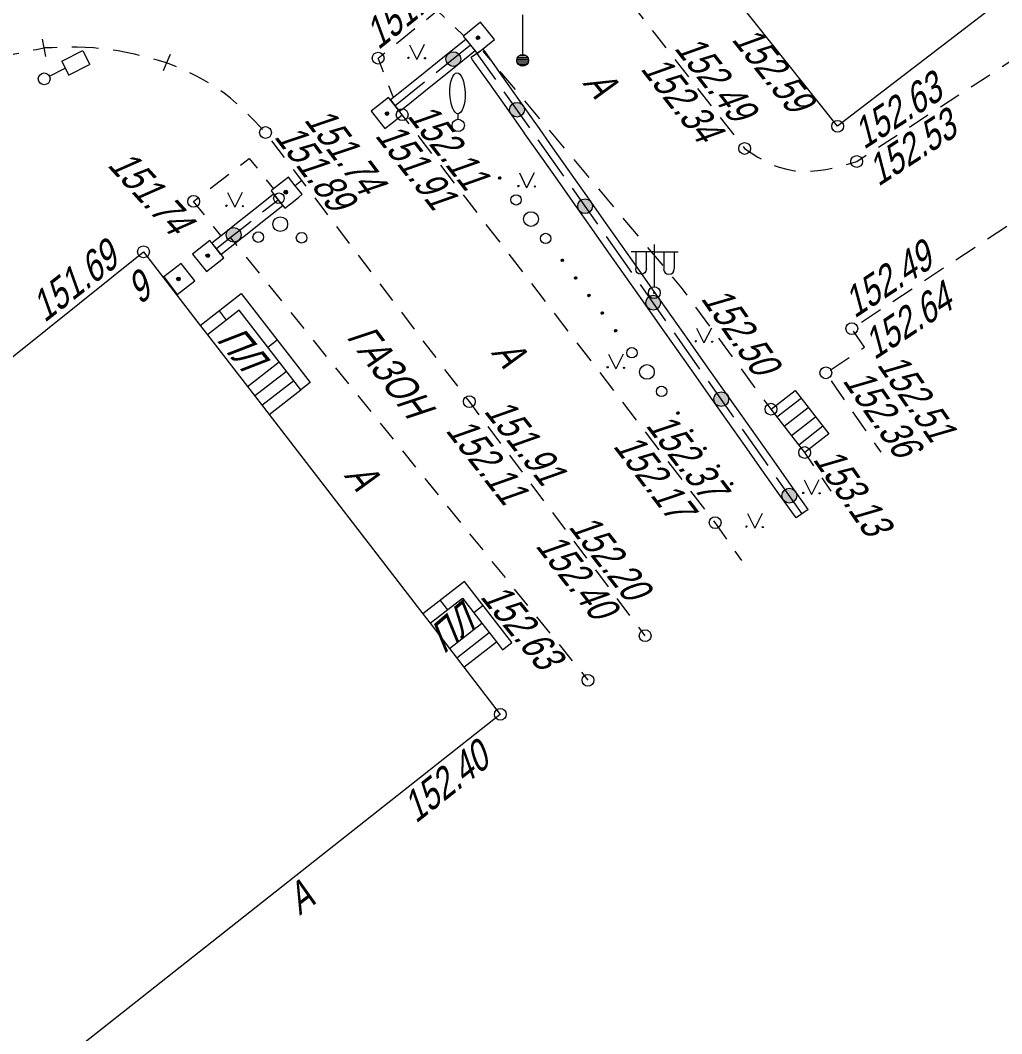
# Model space of a CAD drawing. Header units: metres. Extents: x 382 to 851, y 14083 to 14440.
# Drawn here: x 542.3 to 575.56, y 14153.01 to 14187.34 of the extents above; entities that cross this region are included whole.
import ezdxf
from ezdxf.enums import TextEntityAlignment as Align

# ---------------------------------------------------------------- set-up
doc = ezdxf.new("R2010")
doc.units = ezdxf.units.M
doc.header["$MEASUREMENT"] = 0
doc.linetypes.add('UP line', pattern=[1.5, 1, -0.5])
for name, color, linetype, lineweight in [('Бортовой камень', 7, 'Continuous', 25), ('Внутреннее заполнение', 7, 'Continuous', 25), ('Горизонтали', 7, 'Continuous', 25), ('Граница площадки', 7, 'Continuous', 25), ('Граница улицы', 7, 'Continuous', 25), ('Здания', 7, 'Continuous', 25), ('Крыльца', 7, 'Continuous', 25), ('Леса и газоны', 7, 'Continuous', 25), ('Номер дома', 7, 'Continuous', 25), ('Ограды', 7, 'Continuous', 25), ('Отдельно стоящее дерево', 7, 'Continuous', 25), ('Полоса деревьев', 7, 'Continuous', 25), ('Светофоры', 7, 'Continuous', 25), ('Столбы', 7, 'Continuous', 25), ('Фонари', 7, 'Continuous', 25)]:
    doc.layers.add(name, color=color, linetype=linetype, lineweight=lineweight)
doc.styles.add('Style-RUSSIAN_1251 I 0.32289', font='RUSSIAN_1251.shx', dxfattribs={"oblique": 18.5})

# ---------------------------------------------------------------- blocks, each defined once
blk = doc.blocks.new('msdElementTypeLineString_236')
at = {"layer": 'Ограды', "linetype": 'Continuous', "lineweight": 9}
h = blk.add_hatch(color=251, dxfattribs=at)
edge = h.paths.add_edge_path()
edge.add_arc((2.726, 2.332), 0.25, 0, 360)
at = {"layer": 'Ограды', "color": 251, "linetype": 'Continuous', "lineweight": 9}
for p, q in [((3.312, 2.8), (2.141, 1.863)), ((3.155, 2.995), (2.375, 2.371)), ((3.155, 2.995), (3.468, 2.605)), ((3.468, 2.605), (2.687, 1.98)), ((2.375, 2.371), (1.594, 1.746)), ((1.594, 1.746), (0.813, 1.121)), ((2.687, 1.98), (1.907, 1.355)), ((1.75, 1.55), (0.75, 0.75)), ((0.813, 1.121), (0.594, 0.945)), ((1.907, 1.355), (1.126, 0.73)), ((0.594, 0.945), (0.907, 0.555)), ((1.126, 0.73), (0.907, 0.555))]:
    blk.add_line(p, q, dxfattribs=at)
blk.add_circle((2.726, 2.332), 0.25, dxfattribs=at)
blk.add_circle((2.726, 2.332), 0.25, dxfattribs=at)
blk = doc.blocks.new('TOCSKA_8')
at = {"layer": 'Ограды', "linetype": 'Continuous', "lineweight": 9}
h = blk.add_hatch(color=251, dxfattribs=at)
edge = h.paths.add_edge_path()
edge.add_arc((0, 0), 0.0625, 0, 360)
at = {"layer": 'Ограды', "color": 251, "linetype": 'Continuous', "lineweight": 9}
blk.add_circle((0, 0), 0.0625, dxfattribs=at)
blk = doc.blocks.new('TOCSKA_9')
at = {"layer": 'Ограды', "linetype": 'Continuous', "lineweight": 9}
h = blk.add_hatch(color=251, dxfattribs=at)
edge = h.paths.add_edge_path()
edge.add_arc((0, 0), 0.0625, 0, 360)
at = {"layer": 'Ограды', "color": 251, "linetype": 'Continuous', "lineweight": 9}
blk.add_circle((0, 0), 0.0625, dxfattribs=at)
blk = doc.blocks.new('TOCSKA_10')
at = {"layer": 'Ограды', "linetype": 'Continuous', "lineweight": 9}
h = blk.add_hatch(color=251, dxfattribs=at)
edge = h.paths.add_edge_path()
edge.add_arc((0, 0), 0.0625, 0, 360)
at = {"layer": 'Ограды', "color": 251, "linetype": 'Continuous', "lineweight": 9}
blk.add_circle((0, 0), 0.0625, dxfattribs=at)
blk = doc.blocks.new('PIKET_644')
at = {"layer": 'Горизонтали', "color": 251, "linetype": 'Continuous', "lineweight": 9}
blk.add_arc((0, 0), 0.2, 0, 360, dxfattribs=at)
blk = doc.blocks.new('TOCSKA_11')
at = {"layer": 'Ограды', "linetype": 'Continuous', "lineweight": 9}
h = blk.add_hatch(color=251, dxfattribs=at)
edge = h.paths.add_edge_path()
edge.add_arc((0, 0), 0.0625, 0, 360)
at = {"layer": 'Ограды', "color": 251, "linetype": 'Continuous', "lineweight": 9}
blk.add_circle((0, 0), 0.0625, dxfattribs=at)
blk = doc.blocks.new('TOCSKA_12')
at = {"layer": 'Ограды', "linetype": 'Continuous', "lineweight": 9}
h = blk.add_hatch(color=251, dxfattribs=at)
edge = h.paths.add_edge_path()
edge.add_arc((0, 0), 0.0625, 0, 360)
at = {"layer": 'Ограды', "color": 251, "linetype": 'Continuous', "lineweight": 9}
blk.add_circle((0, 0), 0.0625, dxfattribs=at)
blk = doc.blocks.new('GAZON_46')
at = {"layer": 'Леса и газоны', "color": 251, "linetype": 'Continuous', "lineweight": 9}
for p in [(-0.248, 0.499), (0.251, 0.502)]:
    blk.add_line(p, (0, 0), dxfattribs=at)
for centre in [(-0.276, 0.057), (0.279, 0.039)]:
    blk.add_arc(centre, 0.02, 0, 360, dxfattribs=at)
blk.add_point((-0.29, 0.043), dxfattribs=at)
blk = doc.blocks.new('msdElementTypeLineString_237')
at = {"layer": 'Ограды', "linetype": 'Continuous', "lineweight": 9}
h = blk.add_hatch(color=251, dxfattribs=at)
edge = h.paths.add_edge_path()
edge.add_arc((1.338, 1.216), 0.25, 0, 360)
at = {"layer": 'Ограды', "color": 251, "linetype": 'Continuous', "lineweight": 9}
for p, q in [((2.164, 2.187), (2.69, 2.602)), ((2.319, 1.991), (2.845, 2.406)), ((3, 2.21), (2.69, 2.602)), ((1.38, 1.567), (2.164, 2.187)), ((2.474, 1.794), (3, 2.21)), ((1.69, 1.174), (2.474, 1.794)), ((0.905, 0.554), (0.595, 0.947))]:
    blk.add_line(p, q, dxfattribs=at)
at = {"layer": 'Ограды', "color": 251, "linetype": 'Continuous', "lineweight": 9, "flags": 128}
for points in [[(0.595, 0.947), (1.068, 1.321), (1.304, 1.507), (1.38, 1.567)], [(0.75, 0.751), (1.223, 1.124), (1.459, 1.31), (1.927, 1.681)], [(0.905, 0.554), (1.378, 0.928), (1.614, 1.114), (1.69, 1.174)]]:
    blk.add_lwpolyline(points, dxfattribs=at)
at = {"layer": 'Ограды', "color": 251, "linetype": 'Continuous', "lineweight": 9}
blk.add_circle((1.338, 1.216), 0.25, dxfattribs=at)
blk.add_circle((1.338, 1.216), 0.25, dxfattribs=at)
blk = doc.blocks.new('DEREVO_592')
at = {"layer": 'Отдельно стоящее дерево', "color": 251, "linetype": 'Continuous', "lineweight": 9, "flags": 128}
blk.add_lwpolyline([(-0.007, 0.21), (-0.007, 0.393)], dxfattribs=at)
at = {"layer": 'Отдельно стоящее дерево', "color": 251, "linetype": 'Continuous', "lineweight": 9}
blk.add_arc((0, 0), 0.21, 0, 359.99999, dxfattribs=at)
blk.add_ellipse((-0.0255, 1.088), major_axis=(-0.0185, 0.695), ratio=0.3698286, dxfattribs=at)
blk = doc.blocks.new('KUST1_25')
at = {"layer": 'Отдельно стоящее дерево', "color": 251, "linetype": 'Continuous', "lineweight": 9}
for centre, radius in [((-0.044, 0.877), 0.18), ((0, 0), 0.25), ((-0.745, -0.439), 0.18), ((0.723, -0.461), 0.18)]:
    blk.add_arc(centre, radius, 0, 360, dxfattribs=at)
blk = doc.blocks.new('FONAR6_3')
at = {"layer": 'Фонари', "color": 251, "linetype": 'Continuous', "lineweight": 9}
for p, q in [((0.004, 1.386), (-0.784, 1.386)), ((-0.627, 1.376), (-0.627, 0.821)), ((0.004, 0.2), (0.004, 1.639)), ((0.018, 1.386), (0.806, 1.386)), ((0.677, 1.376), (0.677, 0.821)), ((-0.273, 1.369), (-0.273, 0.814)), ((0.323, 1.369), (0.323, 0.814))]:
    blk.add_line(p, q, dxfattribs=at)
at = {"layer": 'Фонари', "color": 251, "linetype": 'Continuous', "lineweight": 9, "extrusion": (0, 0, -1)}
blk.add_arc((0.447, 0.807), 0.181, 180, 0, dxfattribs=at)
at = {"layer": 'Фонари', "color": 251, "linetype": 'Continuous', "lineweight": 9}
for centre, radius, start, end in [((0.497, 0.807), 0.181, 180, 0), ((0, 0), 0.2, 0, 360), ((0, 0), 0.02, 0, 360)]:
    blk.add_arc(centre, radius, start, end, dxfattribs=at)
blk = doc.blocks.new('msdElementTypeLineString_238')
at = {"layer": 'Граница улицы', "color": 251, "linetype": 'Continuous', "lineweight": 9}
for p, q in [((0.257, 11.821), (0, 12.126)), ((1.09, 10.827), (0.578, 11.438)), ((1.924, 9.833), (1.412, 10.444)), ((2.758, 8.839), (2.246, 9.45)), ((3.592, 7.845), (3.08, 8.456)), ((4.426, 6.851), (3.913, 7.462)), ((5.26, 5.857), (4.747, 6.468)), ((6.094, 4.864), (5.581, 5.474)), ((7.683, 2.814), (7.21, 3.456)), ((8.452, 1.769), (7.979, 2.411)), ((9.22, 0.724), (8.748, 1.366)), ((9.753, 0), (9.517, 0.321))]:
    blk.add_line(p, q, dxfattribs=at)
at = {"layer": 'Граница улицы', "color": 251, "linetype": 'Continuous', "lineweight": 9, "flags": 128}
blk.add_lwpolyline([(6.914, 3.859), (6.754, 4.077), (6.415, 4.481)], dxfattribs=at)
blk = doc.blocks.new('GAZON_47')
at = {"layer": 'Леса и газоны', "color": 251, "linetype": 'Continuous', "lineweight": 9}
for p in [(-0.248, 0.499), (0.251, 0.502)]:
    blk.add_line(p, (0, 0), dxfattribs=at)
for centre in [(-0.277, 0.057), (0.278, 0.039)]:
    blk.add_arc(centre, 0.02, 0, 360, dxfattribs=at)
blk.add_point((-0.29, 0.043), dxfattribs=at)
blk = doc.blocks.new('msdElementTypeLineString_239')
at = {"layer": 'Полоса деревьев', "color": 251, "linetype": 'Continuous', "lineweight": 9}
for p, q in [((0.667, 10.866), (0.634, 10.909)), ((0.658, 10.869), (0.635, 10.899)), ((0.673, 10.865), (0.636, 10.915)), ((0.68, 10.865), (0.637, 10.921)), ((0.685, 10.867), (0.64, 10.926)), ((0.648, 10.874), (0.643, 10.881)), ((0.69, 10.869), (0.644, 10.929)), ((0.694, 10.871), (0.647, 10.933)), ((0.699, 10.873), (0.65, 10.937)), ((0.702, 10.877), (0.655, 10.939)), ((0.706, 10.881), (0.66, 10.941)), ((0.708, 10.886), (0.665, 10.943)), ((0.71, 10.891), (0.671, 10.944)), ((0.712, 10.897), (0.677, 10.943)), ((0.714, 10.903), (0.683, 10.943)), ((0.712, 10.914), (0.693, 10.938)), ((2.783, 8.077), (2.75, 8.12)), ((2.774, 8.081), (2.751, 8.111)), ((2.789, 8.077), (2.752, 8.127)), ((2.796, 8.077), (2.753, 8.133)), ((2.801, 8.079), (2.756, 8.137)), ((2.764, 8.086), (2.758, 8.093)), ((2.805, 8.081), (2.759, 8.141)), ((2.81, 8.083), (2.763, 8.145)), ((2.815, 8.085), (2.766, 8.149)), ((2.818, 8.089), (2.771, 8.151)), ((2.821, 8.093), (2.776, 8.153)), ((2.824, 8.097), (2.781, 8.155)), ((2.826, 8.103), (2.786, 8.155)), ((2.828, 8.109), (2.793, 8.155)), ((2.829, 8.115), (2.799, 8.155)), ((2.827, 8.126), (2.809, 8.15)), ((3.271, 7.492), (3.224, 7.554)), ((3.275, 7.495), (3.229, 7.555)), ((3.277, 7.5), (3.234, 7.557)), ((3.28, 7.505), (3.24, 7.558)), ((3.281, 7.512), (3.246, 7.558)), ((3.283, 7.518), (3.252, 7.558)), ((3.281, 7.529), (3.263, 7.553)), ((3.236, 7.48), (3.203, 7.523)), ((3.227, 7.483), (3.204, 7.514)), ((3.243, 7.48), (3.205, 7.529)), ((3.249, 7.48), (3.207, 7.535)), ((3.254, 7.481), (3.209, 7.54)), ((3.217, 7.488), (3.212, 7.495)), ((3.259, 7.483), (3.213, 7.544)), ((3.263, 7.486), (3.216, 7.548)), ((3.268, 7.488), (3.22, 7.551)), ((3.69, 6.883), (3.657, 6.926)), ((3.696, 6.882), (3.658, 6.932)), ((3.681, 6.886), (3.658, 6.916)), ((3.702, 6.882), (3.66, 6.938)), ((3.708, 6.884), (3.663, 6.943)), ((3.671, 6.891), (3.665, 6.898)), ((3.712, 6.886), (3.666, 6.946)), ((3.717, 6.888), (3.67, 6.95)), ((3.721, 6.89), (3.673, 6.954)), ((3.725, 6.894), (3.677, 6.956)), ((3.728, 6.898), (3.683, 6.958)), ((3.731, 6.903), (3.687, 6.96)), ((3.733, 6.908), (3.693, 6.961)), ((3.735, 6.914), (3.699, 6.96)), ((3.736, 6.92), (3.706, 6.96)), ((3.734, 6.931), (3.716, 6.955)), ((4.143, 6.285), (4.11, 6.328)), ((4.134, 6.288), (4.111, 6.319)), ((4.149, 6.285), (4.112, 6.334)), ((4.156, 6.285), (4.113, 6.34)), ((4.161, 6.286), (4.116, 6.345)), ((4.124, 6.293), (4.119, 6.301)), ((4.165, 6.288), (4.12, 6.349)), ((4.17, 6.291), (4.123, 6.353)), ((4.175, 6.293), (4.126, 6.357)), ((4.178, 6.297), (4.131, 6.359)), ((4.181, 6.3), (4.136, 6.36)), ((4.184, 6.305), (4.141, 6.362)), ((4.186, 6.311), (4.146, 6.363)), ((4.188, 6.317), (4.153, 6.363)), ((4.189, 6.323), (4.159, 6.363)), ((4.187, 6.334), (4.169, 6.358)), ((4.596, 5.688), (4.564, 5.731)), ((4.587, 5.691), (4.564, 5.721)), ((4.603, 5.687), (4.565, 5.737)), ((4.609, 5.687), (4.567, 5.743)), ((4.614, 5.689), (4.57, 5.748)), ((4.577, 5.696), (4.572, 5.703)), ((4.619, 5.691), (4.573, 5.751)), ((4.623, 5.693), (4.576, 5.755)), ((4.628, 5.695), (4.58, 5.759)), ((4.631, 5.699), (4.584, 5.761)), ((4.635, 5.703), (4.589, 5.763)), ((4.638, 5.708), (4.594, 5.765)), ((4.64, 5.713), (4.6, 5.766)), ((4.641, 5.719), (4.606, 5.765)), ((4.643, 5.725), (4.613, 5.765)), ((4.641, 5.736), (4.623, 5.76)), ((6.712, 2.899), (6.679, 2.943)), ((6.703, 2.903), (6.68, 2.933)), ((6.718, 2.899), (6.681, 2.949)), ((6.725, 2.899), (6.683, 2.955)), ((6.73, 2.901), (6.685, 2.96)), ((6.693, 2.908), (6.688, 2.915)), ((6.735, 2.903), (6.689, 2.963)), ((6.739, 2.905), (6.692, 2.967)), ((6.744, 2.907), (6.695, 2.971)), ((6.747, 2.911), (6.7, 2.973)), ((6.751, 2.915), (6.705, 2.975)), ((6.753, 2.92), (6.71, 2.977)), ((6.755, 2.925), (6.716, 2.978)), ((6.757, 2.931), (6.722, 2.977)), ((6.759, 2.937), (6.728, 2.977)), ((6.757, 2.948), (6.738, 2.972)), ((7.165, 2.302), (7.133, 2.345)), ((7.172, 2.302), (7.134, 2.351)), ((7.157, 2.305), (7.134, 2.336)), ((7.178, 2.302), (7.136, 2.357)), ((7.183, 2.303), (7.139, 2.362)), ((7.147, 2.31), (7.141, 2.318)), ((7.188, 2.305), (7.142, 2.366)), ((7.193, 2.308), (7.145, 2.37)), ((7.197, 2.31), (7.149, 2.374)), ((7.201, 2.314), (7.153, 2.376)), ((7.204, 2.317), (7.159, 2.377)), ((7.207, 2.322), (7.163, 2.379)), ((7.209, 2.327), (7.169, 2.38)), ((7.21, 2.334), (7.175, 2.38)), ((7.212, 2.34), (7.182, 2.38)), ((7.21, 2.351), (7.192, 2.375)), ((7.619, 1.705), (7.586, 1.748)), ((7.61, 1.708), (7.587, 1.738)), ((7.625, 1.704), (7.588, 1.754)), ((7.632, 1.704), (7.589, 1.76)), ((7.637, 1.706), (7.592, 1.765)), ((7.6, 1.713), (7.594, 1.72)), ((7.641, 1.708), (7.595, 1.768)), ((7.646, 1.71), (7.599, 1.772)), ((7.651, 1.712), (7.602, 1.776)), ((7.654, 1.716), (7.607, 1.778)), ((7.657, 1.72), (7.612, 1.78)), ((7.66, 1.725), (7.617, 1.782)), ((7.662, 1.73), (7.622, 1.783)), ((7.664, 1.736), (7.629, 1.782)), ((7.665, 1.742), (7.635, 1.782)), ((7.663, 1.753), (7.645, 1.777)), ((8.072, 1.107), (8.04, 1.15)), ((8.063, 1.11), (8.04, 1.141)), ((8.079, 1.107), (8.041, 1.156)), ((8.085, 1.107), (8.043, 1.163)), ((8.09, 1.108), (8.045, 1.167)), ((8.053, 1.115), (8.048, 1.123)), ((8.095, 1.11), (8.049, 1.171)), ((8.099, 1.113), (8.052, 1.175)), ((8.104, 1.115), (8.056, 1.179)), ((8.107, 1.119), (8.06, 1.181)), ((8.111, 1.123), (8.065, 1.182)), ((8.113, 1.127), (8.07, 1.185)), ((8.116, 1.133), (8.076, 1.185)), ((8.117, 1.139), (8.082, 1.185)), ((8.119, 1.145), (8.089, 1.185)), ((8.117, 1.156), (8.099, 1.18)), ((8.526, 0.51), (8.493, 0.553)), ((8.532, 0.51), (8.494, 0.559)), ((8.517, 0.513), (8.494, 0.543)), ((8.538, 0.509), (8.496, 0.565)), ((8.544, 0.511), (8.499, 0.57)), ((8.507, 0.518), (8.501, 0.525)), ((8.548, 0.513), (8.502, 0.574)), ((8.553, 0.515), (8.506, 0.577)), ((8.557, 0.517), (8.509, 0.581)), ((8.561, 0.521), (8.514, 0.583)), ((8.564, 0.525), (8.519, 0.585)), ((8.567, 0.53), (8.523, 0.587)), ((8.569, 0.535), (8.529, 0.588)), ((8.571, 0.541), (8.535, 0.588)), ((8.572, 0.548), (8.542, 0.587)), ((8.57, 0.559), (8.552, 0.582))]:
    blk.add_line(p, q, dxfattribs=at)
for centre, radius in [((0.674, 10.905), 0.04), ((1.226, 10.162), 0.175), ((1.732, 9.511), 0.25), ((2.23, 8.853), 0.175), ((2.79, 8.116), 0.04), ((3.243, 7.519), 0.04), ((3.696, 6.922), 0.04), ((4.15, 6.324), 0.04), ((4.603, 5.727), 0.04), ((5.155, 4.984), 0.175), ((5.661, 4.333), 0.25), ((6.16, 3.675), 0.175), ((6.719, 2.939), 0.04), ((7.172, 2.341), 0.04), ((7.626, 1.744), 0.04), ((8.079, 1.146), 0.04), ((8.532, 0.549), 0.04)]:
    blk.add_circle(centre, radius, dxfattribs=at)
blk = doc.blocks.new('PIKET_646')
at = {"layer": 'Горизонтали', "color": 251, "linetype": 'Continuous', "lineweight": 9}
blk.add_arc((0, 0), 0.2, 0, 360, dxfattribs=at)
blk = doc.blocks.new('PIKET_647')
at = {"layer": 'Горизонтали', "color": 251, "linetype": 'Continuous', "lineweight": 9}
blk.add_arc((0, 0), 0.2, 0, 360, dxfattribs=at)
blk = doc.blocks.new('PIKET_648')
at = {"layer": 'Горизонтали', "color": 251, "linetype": 'Continuous', "lineweight": 9}
blk.add_arc((0, 0), 0.2, 0, 360, dxfattribs=at)
blk = doc.blocks.new('PIKET_650')
at = {"layer": 'Горизонтали', "color": 251, "linetype": 'Continuous', "lineweight": 9}
blk.add_arc((0, 0), 0.2, 0, 360, dxfattribs=at)
blk = doc.blocks.new('PIKET_651')
at = {"layer": 'Горизонтали', "color": 251, "linetype": 'Continuous', "lineweight": 9}
blk.add_arc((0, 0), 0.2, 0, 360, dxfattribs=at)
blk = doc.blocks.new('msdElementTypeLineString_240')
at = {"layer": 'Ограды', "linetype": 'Continuous', "lineweight": 9}
h = blk.add_hatch(color=251, dxfattribs=at)
edge = h.paths.add_edge_path()
edge.add_arc((2.102, 14.435), 0.25, 0, 360)
h = blk.add_hatch(color=251, dxfattribs=at)
edge = h.paths.add_edge_path()
edge.add_arc((4.41, 11.167), 0.25, 0, 360)
h = blk.add_hatch(color=251, dxfattribs=at)
edge = h.paths.add_edge_path()
edge.add_arc((6.716, 7.899), 0.25, 0, 360)
h = blk.add_hatch(color=251, dxfattribs=at)
edge = h.paths.add_edge_path()
edge.add_arc((9.022, 4.631), 0.25, 0, 360)
h = blk.add_hatch(color=251, dxfattribs=at)
edge = h.paths.add_edge_path()
edge.add_arc((11.329, 1.363), 0.25, 0, 360)
at = {"layer": 'Ограды', "color": 251, "linetype": 'Continuous', "lineweight": 9}
for p, q in [((0.955, 16.489), (0.547, 16.2)), ((1.007, 16.415), (0.955, 16.489)), ((0.598, 16.127), (0.547, 16.2)), ((1.38, 15.455), (0.751, 16.344)), ((1.584, 15.599), (1.007, 16.415)), ((1.176, 15.311), (0.598, 16.127)), ((2.162, 14.783), (1.584, 15.599)), ((1.754, 14.495), (1.176, 15.311)), ((2.536, 13.822), (1.669, 15.047)), ((2.74, 13.967), (2.162, 14.783)), ((2.331, 13.678), (1.754, 14.495)), ((3.689, 12.188), (2.824, 13.414)), ((3.893, 12.333), (3.316, 13.15)), ((3.485, 12.044), (2.908, 12.861)), ((4.061, 11.227), (3.485, 12.044)), ((4.47, 11.516), (3.893, 12.333)), ((4.842, 10.554), (3.977, 11.78)), ((5.046, 10.699), (4.47, 11.516)), ((4.638, 10.41), (4.061, 11.227)), ((5.623, 9.882), (5.046, 10.699)), ((5.214, 9.593), (4.638, 10.41)), ((5.995, 8.92), (5.13, 10.146)), ((6.199, 9.064), (5.623, 9.882)), ((5.791, 8.776), (5.214, 9.593)), ((6.776, 8.247), (6.199, 9.064)), ((6.368, 7.959), (5.791, 8.776)), ((7.148, 7.286), (6.284, 8.512)), ((7.353, 7.43), (6.776, 8.247)), ((6.944, 7.142), (6.368, 7.959)), ((7.929, 6.613), (7.353, 7.43)), ((7.521, 6.325), (6.944, 7.142)), ((8.302, 5.652), (7.437, 6.878)), ((8.506, 5.796), (7.929, 6.613)), ((8.097, 5.508), (7.521, 6.325)), ((8.674, 4.691), (8.097, 5.508)), ((9.082, 4.979), (8.506, 5.796)), ((9.455, 4.018), (8.59, 5.244)), ((9.659, 4.162), (9.082, 4.979)), ((9.251, 3.874), (8.674, 4.691)), ((10.236, 3.345), (9.659, 4.162)), ((9.827, 3.057), (9.251, 3.874)), ((10.608, 2.384), (9.743, 3.61)), ((10.812, 2.528), (10.236, 3.345)), ((10.404, 2.24), (9.827, 3.057)), ((11.389, 1.711), (10.812, 2.528)), ((10.98, 1.423), (10.404, 2.24)), ((11.761, 0.75), (10.896, 1.976)), ((11.557, 0.606), (10.98, 1.423)), ((11.965, 0.894), (11.389, 1.711)), ((11.965, 0.894), (11.557, 0.606))]:
    blk.add_line(p, q, dxfattribs=at)
at = {"layer": 'Ограды', "color": 251, "linetype": 'Continuous', "lineweight": 9, "flags": 128}
for points in [[(3.316, 13.15), (2.78, 13.909), (2.74, 13.967)], [(2.908, 12.861), (2.372, 13.621), (2.331, 13.678)]]:
    blk.add_lwpolyline(points, dxfattribs=at)
at = {"layer": 'Ограды', "color": 251, "linetype": 'Continuous', "lineweight": 9}
for centre in [(2.102, 14.435), (2.102, 14.435), (4.41, 11.167), (4.41, 11.167), (6.716, 7.899), (6.716, 7.899), (9.022, 4.631), (9.022, 4.631), (11.329, 1.363), (11.329, 1.363)]:
    blk.add_circle(centre, 0.25, dxfattribs=at)
blk = doc.blocks.new('PIKET_667')
at = {"layer": 'Горизонтали', "color": 251, "linetype": 'Continuous', "lineweight": 9}
blk.add_arc((0, 0), 0.2, 0, 360, dxfattribs=at)
blk = doc.blocks.new('PIKET_670')
at = {"layer": 'Горизонтали', "color": 251, "linetype": 'Continuous', "lineweight": 9}
blk.add_arc((0, 0), 0.2, 0, 360, dxfattribs=at)
blk = doc.blocks.new('PIKET_671')
at = {"layer": 'Горизонтали', "color": 251, "linetype": 'Continuous', "lineweight": 9}
blk.add_arc((0, 0), 0.2, 0, 360, dxfattribs=at)
blk = doc.blocks.new('PIKET_672')
at = {"layer": 'Горизонтали', "color": 251, "linetype": 'Continuous', "lineweight": 9}
blk.add_arc((0, 0), 0.2, 0, 360, dxfattribs=at)
blk = doc.blocks.new('PIKET_673')
at = {"layer": 'Горизонтали', "color": 251, "linetype": 'Continuous', "lineweight": 9}
blk.add_arc((0, 0), 0.2, 0, 360, dxfattribs=at)
blk = doc.blocks.new('msdElementTypeLineString_248')
at = {"layer": 'Граница улицы', "color": 251, "linetype": 'Continuous', "lineweight": 9}
for p, q in [((0, 14.996), (0.222, 14.722)), ((0.536, 14.333), (0.979, 13.785)), ((1.293, 13.396), (1.736, 12.848)), ((2.051, 12.459), (2.494, 11.911)), ((2.808, 11.522), (3.251, 10.973)), ((3.565, 10.584), (4.008, 10.036)), ((4.323, 9.647), (4.766, 9.099)), ((5.08, 8.71), (5.523, 8.162)), ((5.837, 7.773), (6.28, 7.224)), ((6.595, 6.836), (7.038, 6.287)), ((7.352, 5.898), (7.795, 5.35)), ((8.109, 4.961), (8.553, 4.413)), ((8.867, 4.024), (9.31, 3.476)), ((9.624, 3.087), (10.067, 2.538)), ((10.381, 2.149), (10.825, 1.601)), ((11.139, 1.212), (11.582, 0.664)), ((11.896, 0.275), (12.118, 0.001))]:
    blk.add_line(p, q, dxfattribs=at)
blk = doc.blocks.new('msdElementTypeLineString_249')
at = {"layer": 'Граница улицы', "color": 251, "linetype": 'Continuous', "lineweight": 9}
for p, q in [((0.307, 0.86), (0, 1.307)), ((0.898, 0.001), (0.59, 0.448))]:
    blk.add_line(p, q, dxfattribs=at)
blk = doc.blocks.new('STOLBM_6')
at = {"layer": 'Столбы', "color": 251, "linetype": 'Continuous', "lineweight": 9}
for p, q in [((0, 0.214), (0, 1.547)), ((-0.186, 0.04), (0.187, 0.04)), ((-0.169, 0.1), (0.167, 0.1)), ((-0.104, 0.16), (0.103, 0.16)), ((-0.195, -0.02), (0.194, -0.02)), ((-0.173, -0.08), (0.177, -0.08)), ((-0.133, -0.14), (0.129, -0.14))]:
    blk.add_line(p, q, dxfattribs=at)
blk.add_arc((0, 0), 0.2, 0, 360, dxfattribs=at)
blk = doc.blocks.new('DORZN1_74')
at = {"layer": 'Светофоры', "color": 251, "linetype": 'Continuous', "lineweight": 9}
for p, q in [((-0.27, 0.806), (-0.27, 1.603)), ((-0.27, 1.598), (0.252, 1.598)), ((0.252, 0.792), (0.252, 1.589)), ((-0.27, 0.801), (0.248, 0.801)), ((-0.004, 0.2), (-0.004, 0.801))]:
    blk.add_line(p, q, dxfattribs=at)
blk.add_arc((0, 0), 0.2, 0, 360, dxfattribs=at)
blk = doc.blocks.new('msdElementTypeLineString_253')
at = {"layer": 'Бортовой камень', "color": 251, "linetype": 'Continuous', "lineweight": 9}
for p, q in [((0.233, 14.799), (0, 15.103)), ((1.004, 13.795), (0.538, 14.402)), ((1.775, 12.79), (1.308, 13.398)), ((2.545, 11.786), (2.079, 12.394)), ((3.316, 10.782), (2.85, 11.39)), ((4.087, 9.778), (3.62, 10.385)), ((4.857, 8.774), (4.391, 9.381)), ((5.628, 7.769), (5.162, 8.377)), ((6.399, 6.765), (5.933, 7.373)), ((7.17, 5.761), (6.703, 6.368)), ((7.94, 4.757), (7.474, 5.364)), ((8.711, 3.752), (8.245, 4.36)), ((9.482, 2.748), (9.015, 3.356)), ((10.252, 1.744), (9.786, 2.351)), ((11.508, 0.001), (11.288, 0.314))]:
    blk.add_line(p, q, dxfattribs=at)
at = {"layer": 'Бортовой камень', "color": 251, "linetype": 'Continuous', "lineweight": 9, "flags": 128}
blk.add_lwpolyline([(11, 0.723), (10.603, 1.287), (10.557, 1.347)], dxfattribs=at)
blk = doc.blocks.new('PIKET_711')
at = {"layer": 'Горизонтали', "color": 251, "linetype": 'Continuous', "lineweight": 9}
blk.add_arc((0, 0), 0.2, 0, 360, dxfattribs=at)
blk = doc.blocks.new('msdElementTypeLine_91')
at = {"layer": 'Граница улицы', "color": 251, "linetype": 'Continuous', "lineweight": 9}
blk.add_line((0.226, 0.172), (0, 0.001), dxfattribs=at)
blk = doc.blocks.new('msdElementTypeLineString_254')
at = {"layer": 'Граница улицы', "color": 251, "linetype": 'Continuous', "lineweight": 9}
for p, q in [((0.563, 1.592), (1.193, 2.077)), ((2.462, 1.893), (2.71, 1.582)), ((0.926, 0.001), (0.678, 0.311))]:
    blk.add_line(p, q, dxfattribs=at)
at = {"layer": 'Граница улицы', "color": 251, "linetype": 'Continuous', "lineweight": 9, "flags": 128}
for points in [[(1.59, 2.382), (1.887, 2.611), (2.149, 2.283)], [(0.365, 0.702), (0, 1.158), (0.167, 1.287)]]:
    blk.add_lwpolyline(points, dxfattribs=at)
blk = doc.blocks.new('msdElementTypeLineString_256')
at = {"layer": 'Граница улицы', "color": 251, "linetype": 'Continuous', "lineweight": 9, "flags": 128}
for points in [[(0.454, 0.515), (0.284, 0.51), (0.001, 0.501)], [(1.861, 0.487), (1.691, 0.502), (1.411, 0.516), (1.13, 0.522), (0.954, 0.522)], [(3.245, 0.245), (3.074, 0.286), (2.8, 0.347), (2.524, 0.4), (2.357, 0.427)], [(4.167, 0), (3.894, 0.075), (3.729, 0.12)]]:
    blk.add_lwpolyline(points, dxfattribs=at)
blk = doc.blocks.new('PIKET_716')
at = {"layer": 'Горизонтали', "color": 251, "linetype": 'Continuous', "lineweight": 9}
blk.add_arc((0, 0), 0.2, 0, 360, dxfattribs=at)
blk = doc.blocks.new('GAZON_53')
at = {"layer": 'Леса и газоны', "color": 251, "linetype": 'Continuous', "lineweight": 9}
for p in [(-0.248, 0.499), (0.251, 0.502)]:
    blk.add_line(p, (0, 0), dxfattribs=at)
for centre in [(-0.277, 0.057), (0.278, 0.039)]:
    blk.add_arc(centre, 0.02, 0, 360, dxfattribs=at)
blk.add_point((-0.29, 0.043), dxfattribs=at)
blk = doc.blocks.new('GAZON_54')
at = {"layer": 'Леса и газоны', "color": 251, "linetype": 'Continuous', "lineweight": 9}
for p in [(-0.248, 0.499), (0.251, 0.502)]:
    blk.add_line(p, (0, 0), dxfattribs=at)
for centre in [(-0.277, 0.057), (0.278, 0.039)]:
    blk.add_arc(centre, 0.02, 0, 360, dxfattribs=at)
blk.add_point((-0.29, 0.043), dxfattribs=at)
blk = doc.blocks.new('PIKET_718')
at = {"layer": 'Горизонтали', "color": 251, "linetype": 'Continuous', "lineweight": 9}
blk.add_arc((0, 0), 0.2, 0, 360, dxfattribs=at)
blk = doc.blocks.new('PIKET_719')
at = {"layer": 'Горизонтали', "color": 251, "linetype": 'Continuous', "lineweight": 9}
blk.add_arc((0, 0), 0.2, 0, 360, dxfattribs=at)
blk = doc.blocks.new('msdElementTypeLineString_269')
at = {"layer": 'Бортовой камень', "color": 251, "linetype": 'Continuous', "lineweight": 9}
for p, q in [((0.619, 1.814), (1.246, 2.317)), ((2.607, 2.35), (2.899, 2.074)), ((0.509, 0), (0.364, 0.375))]:
    blk.add_line(p, q, dxfattribs=at)
at = {"layer": 'Бортовой камень', "color": 251, "linetype": 'Continuous', "lineweight": 9, "flags": 128}
for points in [[(1.635, 2.63), (2.001, 2.924), (2.244, 2.694)], [(0.184, 0.841), (0, 1.317), (0.229, 1.501)]]:
    blk.add_lwpolyline(points, dxfattribs=at)
blk = doc.blocks.new('GAZON_55')
at = {"layer": 'Леса и газоны', "color": 251, "linetype": 'Continuous', "lineweight": 9}
for p in [(-0.248, 0.499), (0.251, 0.502)]:
    blk.add_line(p, (0, 0), dxfattribs=at)
for centre in [(-0.277, 0.057), (0.278, 0.039)]:
    blk.add_arc(centre, 0.02, 0, 360, dxfattribs=at)
blk.add_point((-0.29, 0.043), dxfattribs=at)
blk = doc.blocks.new('GAZON_56')
at = {"layer": 'Леса и газоны', "color": 251, "linetype": 'Continuous', "lineweight": 9}
for p in [(-0.248, 0.499), (0.251, 0.502)]:
    blk.add_line(p, (0, 0), dxfattribs=at)
for centre in [(-0.277, 0.057), (0.278, 0.039)]:
    blk.add_arc(centre, 0.02, 0, 360, dxfattribs=at)
blk.add_point((-0.29, 0.043), dxfattribs=at)
blk = doc.blocks.new('GAZON_57')
at = {"layer": 'Леса и газоны', "color": 251, "linetype": 'Continuous', "lineweight": 9}
for p in [(-0.248, 0.499), (0.251, 0.502)]:
    blk.add_line(p, (0, 0), dxfattribs=at)
for centre in [(-0.277, 0.057), (0.278, 0.039)]:
    blk.add_arc(centre, 0.02, 0, 360, dxfattribs=at)
blk.add_point((-0.29, 0.043), dxfattribs=at)
blk = doc.blocks.new('PIKET_737')
at = {"layer": 'Горизонтали', "color": 251, "linetype": 'Continuous', "lineweight": 9}
blk.add_arc((0, 0), 0.2, 0, 360, dxfattribs=at)
blk = doc.blocks.new('PIKET_738')
at = {"layer": 'Горизонтали', "color": 251, "linetype": 'Continuous', "lineweight": 9}
blk.add_arc((0, 0), 0.2, 0, 360, dxfattribs=at)
blk = doc.blocks.new('msdElementTypeLineString_277')
at = {"layer": 'Бортовой камень', "color": 251, "linetype": 'Continuous', "lineweight": 9}
for p, q in [((33.203, 27.984), (33.77, 28.434)), ((32.245, 27.224), (32.812, 27.673)), ((31.287, 26.463), (31.853, 26.913)), ((30.328, 25.702), (30.895, 26.152)), ((29.37, 24.942), (29.937, 25.392)), ((28.412, 24.181), (28.978, 24.631)), ((27.453, 23.421), (28.02, 23.871)), ((26.495, 22.66), (27.062, 23.11)), ((25.533, 21.904), (26.103, 22.35)), ((24.569, 21.151), (25.139, 21.597)), ((23.605, 20.398), (24.175, 20.843)), ((22.641, 19.645), (23.211, 20.09)), ((21.677, 18.891), (22.247, 19.337)), ((20.713, 18.138), (21.283, 18.584)), ((19.749, 17.385), (20.319, 17.83)), ((18.785, 16.632), (19.355, 17.077)), ((17.821, 15.878), (18.391, 16.324)), ((16.857, 15.125), (17.427, 15.571)), ((15.893, 14.372), (16.463, 14.817)), ((13.962, 12.869), (14.533, 13.313)), ((12.996, 12.118), (13.567, 12.562)), ((12.03, 11.367), (12.601, 11.811)), ((11.064, 10.617), (11.635, 11.061)), ((10.098, 9.866), (10.669, 10.31)), ((9.132, 9.115), (9.703, 9.559)), ((8.166, 8.364), (8.737, 8.808)), ((7.2, 7.614), (7.771, 8.058)), ((6.234, 6.863), (6.805, 7.307)), ((5.268, 6.112), (5.839, 6.556)), ((4.302, 5.361), (4.873, 5.805)), ((3.336, 4.61), (3.907, 5.054)), ((0, 0), (0.15, 0.329))]:
    blk.add_line(p, q, dxfattribs=at)
at = {"layer": 'Бортовой камень', "color": 251, "linetype": 'Continuous', "lineweight": 9, "flags": 128}
for points in [[(37.459, 30.261), (37.566, 30.282), (37.814, 30.329)], [(36.274, 29.96), (36.353, 29.988), (36.59, 30.061), (36.83, 30.125), (36.97, 30.157)], [(35.175, 29.429), (35.232, 29.463), (35.448, 29.587), (35.668, 29.703), (35.812, 29.771)], [(34.162, 28.745), (34.384, 28.921), (34.594, 29.061), (34.751, 29.163)], [(14.928, 13.62), (15.377, 13.969), (15.499, 14.064)], [(2.439, 3.78), (2.621, 3.961), (2.889, 4.218), (2.959, 4.283)], [(1.614, 2.878), (1.619, 2.884), (1.855, 3.164), (2.09, 3.422)], [(0.927, 1.867), (0.994, 1.984), (1.189, 2.294), (1.315, 2.477)], [(0.362, 0.782), (0.472, 1.011), (0.638, 1.341), (0.685, 1.429)]]:
    blk.add_lwpolyline(points, dxfattribs=at)
blk = doc.blocks.new('msdElementTypeLineString_279')
at = {"layer": 'Бортовой камень', "color": 251, "linetype": 'Continuous', "lineweight": 9}
for p, q in [((11.885, 11.456), (12.21, 11.671)), ((10.817, 10.751), (11.467, 11.181)), ((9.749, 10.046), (10.399, 10.476)), ((8.681, 9.341), (9.331, 9.77)), ((7.613, 8.636), (8.263, 9.065)), ((6.545, 7.931), (7.195, 8.36)), ((5.477, 7.226), (6.127, 7.655)), ((4.409, 6.52), (5.06, 6.95)), ((3.341, 5.815), (3.992, 6.245)), ((2.273, 5.11), (2.924, 5.54)), ((1.205, 4.405), (1.856, 4.835)), ((0.142, 2.788), (0.792, 3.217)), ((0.633, 1.782), (0.188, 2.423)), ((1.363, 0.731), (0.919, 1.372)), ((1.871, 0.001), (1.649, 0.321))]:
    blk.add_line(p, q, dxfattribs=at)
at = {"layer": 'Бортовой камень', "color": 251, "linetype": 'Continuous', "lineweight": 9, "flags": 128}
blk.add_lwpolyline([(1.209, 3.493), (1.314, 3.562), (0.941, 4.1)], dxfattribs=at)
blk = doc.blocks.new('msdElementTypeLineString_280')
at = {"layer": 'Бортовой камень', "color": 251, "linetype": 'Continuous', "lineweight": 9}
for p, q in [((21.237, 8.321), (21.55, 8.525)), ((20.191, 7.639), (20.818, 8.047)), ((0.001, 7.442), (0.229, 7.146)), ((19.146, 6.957), (19.772, 7.365)), ((0.535, 6.75), (0.992, 6.158)), ((18.1, 6.275), (18.727, 6.683)), ((17.055, 5.592), (17.682, 6.001)), ((1.298, 5.762), (1.755, 5.17)), ((16.009, 4.91), (16.636, 5.319)), ((14.964, 4.228), (15.591, 4.637)), ((2.83, 3.791), (3.292, 3.202)), ((13.919, 3.546), (14.545, 3.955)), ((12.873, 2.864), (13.5, 3.273)), ((3.601, 2.809), (4.062, 2.22)), ((11.828, 2.182), (12.454, 2.591)), ((4.371, 1.827), (4.832, 1.238)), ((10.782, 1.5), (11.409, 1.909)), ((9.737, 0.818), (10.364, 1.227))]:
    blk.add_line(p, q, dxfattribs=at)
at = {"layer": 'Бортовой камень', "color": 251, "linetype": 'Continuous', "lineweight": 9, "flags": 128}
for points in [[(2.061, 4.774), (2.125, 4.692), (2.522, 4.185)], [(5.141, 0.844), (5.196, 0.774), (5.418, 0.625), (5.644, 0.481), (5.751, 0.42)], [(8.647, 0.235), (8.731, 0.258), (8.993, 0.333), (9.318, 0.545)], [(6.2, 0.201), (6.366, 0.139), (6.625, 0.068), (6.888, 0.021), (6.923, 0.019)], [(7.423, 0.003), (7.681, 0.026), (7.944, 0.067), (8.162, 0.112)]]:
    blk.add_lwpolyline(points, dxfattribs=at)
blk = doc.blocks.new('msdElementTypeLineString_289')
at = {"layer": 'Бортовой камень', "color": 251, "linetype": 'Continuous', "lineweight": 9}
for p, q in [((3.994, 16.196), (3.563, 16.765)), ((5.461, 14.26), (5.03, 14.829)), ((6.195, 13.292), (5.763, 13.861)), ((6.928, 12.324), (6.497, 12.893)), ((7.662, 11.356), (7.23, 11.925)), ((8.395, 10.388), (7.964, 10.957)), ((9.129, 9.42), (8.697, 9.989)), ((9.862, 8.452), (9.431, 9.022)), ((11.323, 6.512), (10.894, 7.083)), ((12.053, 5.541), (11.624, 6.112)), ((12.782, 4.57), (12.353, 5.141)), ((13.512, 3.599), (13.082, 4.17)), ((14.241, 2.628), (13.812, 3.199)), ((14.971, 1.657), (14.541, 2.228)), ((15.7, 0.686), (15.271, 1.257)), ((16.215, 0.001), (16, 0.286))]:
    blk.add_line(p, q, dxfattribs=at)
at = {"layer": 'Бортовой камень', "color": 251, "linetype": 'Continuous', "lineweight": 9, "flags": 128}
for points in [[(0.328, 19.269), (0.256, 19.3), (0, 19.41)], [(1.417, 18.734), (1.258, 18.825), (1.014, 18.952), (0.784, 19.064)], [(2.392, 18.014), (2.372, 18.033), (2.164, 18.213), (1.949, 18.383), (1.837, 18.463)], [(3.249, 17.153), (3.159, 17.25), (2.967, 17.452), (2.772, 17.651), (2.754, 17.669)], [(4.728, 15.228), (4.585, 15.417), (4.296, 15.797)], [(10.594, 7.483), (10.257, 7.931), (10.164, 8.054)]]:
    blk.add_lwpolyline(points, dxfattribs=at)

msp = doc.modelspace()

# ---------------------------------------------------------------- linework, layer by layer
at = {"layer": 'Внутреннее заполнение', "color": 251, "linetype": 'Continuous', "lineweight": 9}
for p, q in [((568.755, 14174.532), (567.94, 14173.899)), ((569, 14174.216), (568.186, 14173.583)), ((569.246, 14173.9), (568.431, 14173.267)), ((569.491, 14173.585), (568.677, 14172.951)), ((557.983, 14167.513), (557.667, 14167.267)), ((557.086, 14165.743), (558.187, 14166.597))]:
    msp.add_line(p, q, dxfattribs=at)
at = {"layer": 'Внутреннее заполнение', "color": 251, "linetype": 'Continuous', "lineweight": 9, "flags": 128}
for points in [[(543.036, 14186.696), (543.092, 14186.401), (543.148, 14186.106)], [(547.376, 14186.176), (547.258, 14185.9), (547.14, 14185.624)], [(549.033, 14177.494), (549.278, 14177.178)], [(550.685, 14176.27), (551.001, 14176.515)], [(550.24, 14174.615), (551.319, 14175.452)], [(550.484, 14174.298), (551.565, 14175.136)], [(556.529, 14167.688), (556.774, 14167.372)]]:
    msp.add_lwpolyline(points, dxfattribs=at)
at = {"layer": 'Граница площадки', "color": 251, "linetype": 'Continuous', "lineweight": 9, "flags": 128}
msp.add_lwpolyline([(568.879, 14172.697), (567.738, 14174.165), (568.553, 14174.798), (569.694, 14173.33), (568.879, 14172.697)], dxfattribs=at)
at = {"layer": 'Здания', "color": 251, "linetype": 'Continuous', "lineweight": 9, "flags": 128}
for points in [[(576.863, 14189.029), (569.993, 14183.749), (566.053, 14188.705), (563.876, 14191.441), (562.401, 14193.297), (560.794, 14195.318), (559.57, 14196.856), (560.831, 14197.844), (562.349, 14199.034), (573.402, 14207.7), (573.717, 14207.947), (575.227, 14209.131), (575.542, 14209.378), (580.082, 14212.938)], [(540.933, 14164.306), (535.802, 14170.953), (536.404, 14171.435), (536.643, 14171.627), (537.787, 14172.542), (538.473, 14173.091), (538.785, 14173.341), (540.674, 14174.853), (540.986, 14175.103), (546.473, 14179.495), (548.398, 14177.001), (548.642, 14176.685), (549.995, 14174.931), (550.728, 14173.981), (555.938, 14167.232), (556.182, 14166.915), (556.841, 14166.059), (557.331, 14165.427), (558.565, 14163.828), (544.221, 14152.508), (537.661, 14147.332), (530.065, 14141.337), (528.853, 14140.381), (524.02, 14136.567)]]:
    msp.add_lwpolyline(points, dxfattribs=at)
at = {"layer": 'Крыльца', "color": 251, "linetype": 'Continuous', "lineweight": 9}
msp.add_line((556.841, 14166.059), (557.942, 14166.913), dxfattribs=at)
at = {"layer": 'Крыльца', "color": 251, "linetype": 'Continuous', "lineweight": 9, "flags": 128}
for points in [[(548.398, 14177.001), (549.788, 14178.08), (552.126, 14175.065), (551.81, 14174.82), (551.074, 14175.768), (549.717, 14177.518), (548.642, 14176.685)], [(549.995, 14174.931), (551.074, 14175.768)], [(550.728, 14173.981), (551.81, 14174.82)], [(556.182, 14166.915), (557.282, 14167.764), (557.942, 14166.913), (558.432, 14166.281), (558.641, 14166.01), (558.957, 14166.256), (557.353, 14168.324), (555.938, 14167.232)], [(557.331, 14165.427), (558.432, 14166.281)]]:
    msp.add_lwpolyline(points, dxfattribs=at)
at = {"layer": 'Ограды', "color": 251, "linetype": 'Continuous', "lineweight": 9, "flags": 128}
for points in [[(557.896, 14187.271), (557.324, 14186.814), (557.31, 14186.803), (557.558, 14186.493), (557.779, 14186.217), (558.364, 14186.686), (557.896, 14187.271)], [(554.771, 14184.724), (554.186, 14184.256), (554.655, 14183.67), (554.886, 14183.855), (555.24, 14184.139), (554.996, 14184.443), (554.771, 14184.724)], [(551.383, 14182.029), (550.881, 14181.627), (550.797, 14181.56), (551.037, 14181.26), (551.266, 14180.974), (551.495, 14181.158), (551.733, 14181.348), (551.851, 14181.443), (551.617, 14181.736), (551.383, 14182.029)], [(548.722, 14179.879), (548.137, 14179.411), (548.605, 14178.825), (549.191, 14179.294), (548.942, 14179.605), (548.722, 14179.879)], [(548.211, 14178.511), (547.752, 14179.104), (547.159, 14178.644), (547.619, 14178.052), (548.211, 14178.511)]]:
    msp.add_lwpolyline(points, dxfattribs=at)

# ---------------------------------------------------------------- block references
at = {"layer": 'Бортовой камень', "color": 251, "linetype": 'Continuous', "lineweight": 9}
for name, p in [('msdElementTypeLineString_280', (561.648, 14182.222)), ('msdElementTypeLineString_269', (554.425, 14184.74)), ('msdElementTypeLineString_277', (505.278, 14156.072)), ('msdElementTypeLineString_289', (547.258, 14166.49)), ('msdElementTypeLineString_279', (569.596, 14172.704)), ('msdElementTypeLineString_253', (555.24, 14169.036))]:
    msp.add_blockref(name, p, dxfattribs=at)
at = {"layer": 'Горизонтали', "color": 251, "linetype": 'Continuous', "lineweight": 9}
for name, p in [('PIKET_647', (554.425, 14186.057)), ('PIKET_716', (555.24, 14184.139)), ('PIKET_667', (569.993, 14183.749)), ('PIKET_711', (550.608, 14183.536)), ('PIKET_718', (566.844, 14182.996)), ('PIKET_719', (570.641, 14182.555)), ('PIKET_646', (548.171, 14181.203)), ('PIKET_644', (546.473, 14179.495)), ('PIKET_672', (570.475, 14176.894)), ('PIKET_673', (569.596, 14175.398)), ('PIKET_648', (557.515, 14174.421)), ('PIKET_671', (567.738, 14174.165)), ('PIKET_670', (568.879, 14172.697)), ('PIKET_651', (565.843, 14170.323)), ('PIKET_738', (563.473, 14166.491)), ('PIKET_737', (561.533, 14164.983)), ('PIKET_650', (558.565, 14163.828))]:
    msp.add_blockref(name, p, dxfattribs=at)
at = {"layer": 'Граница улицы', "color": 251, "linetype": 'Continuous', "lineweight": 9}
for name, p in [('msdElementTypeLineString_256', (543.091, 14185.9)), ('msdElementTypeLineString_238', (557.985, 14174.165)), ('msdElementTypeLineString_254', (548.171, 14180.045)), ('msdElementTypeLine_91', (551.617, 14181.735)), ('msdElementTypeLineString_248', (549.415, 14164.982)), ('msdElementTypeLineString_249', (568.879, 14171.39))]:
    msp.add_blockref(name, p, dxfattribs=at)
at = {"layer": 'Леса и газоны', "color": 251, "linetype": 'Continuous', "lineweight": 9}
for name, p in [('GAZON_46', (555.731, 14186.013)), ('GAZON_57', (559.457, 14181.668)), ('GAZON_47', (549.564, 14181.004)), ('GAZON_53', (565.466, 14176.412)), ('GAZON_56', (562.48, 14175.529)), ('GAZON_54', (569.109, 14171.275)), ('GAZON_55', (567.185, 14170.133))]:
    msp.add_blockref(name, p, dxfattribs=at)
at = {"layer": 'Ограды', "color": 251, "linetype": 'Continuous', "lineweight": 9}
for name, p in [('msdElementTypeLineString_236', (554.246, 14183.693)), ('TOCSKA_12', (557.808, 14186.747)), ('msdElementTypeLineString_240', (557.028, 14169.873)), ('TOCSKA_11', (554.725, 14184.178)), ('TOCSKA_10', (551.293, 14181.516)), ('msdElementTypeLineString_237', (548.192, 14178.854)), ('TOCSKA_9', (548.652, 14179.365)), ('TOCSKA_8', (547.657, 14178.579))]:
    msp.add_blockref(name, p, dxfattribs=at)
at = {"layer": 'Отдельно стоящее дерево', "color": 251, "linetype": 'Continuous', "lineweight": 9}
for name, p in [('DEREVO_592', (557.139, 14183.778)), ('KUST1_25', (551.108, 14180.433))]:
    msp.add_blockref(name, p, dxfattribs=at)
at = {"layer": 'Полоса деревьев', "color": 251, "linetype": 'Continuous', "lineweight": 9}
msp.add_blockref('msdElementTypeLineString_239', (557.871, 14171.094), dxfattribs=at)
at = {"layer": 'Светофоры', "color": 251, "linetype": 'Continuous', "lineweight": 9, "rotation": 296.5064811020375}
msp.add_blockref('DORZN1_74', (543.108, 14185.354), dxfattribs=at)
at = {"layer": 'Столбы', "color": 251, "linetype": 'Continuous', "lineweight": 9}
msp.add_blockref('STOLBM_6', (559.322, 14185.98), dxfattribs=at)
at = {"layer": 'Фонари', "color": 251, "linetype": 'Continuous', "lineweight": 9}
msp.add_blockref('FONAR6_3', (563.781, 14178.109), dxfattribs=at)

# ---------------------------------------------------------------- texts
at = {"layer": 'Горизонтали', "color": 251, "linetype": 'Continuous', "lineweight": 9, "style": 'Style-RUSSIAN_1251 I 0.32289', "oblique": 18.5, "width": 0.799996}
for s, rotation, p in [('151.75', 38.7679, (553.803, 14187.094)), ('152.11', 307.9464, (556.173, 14184.71)), ('152.11', 307.9464, (557.475, 14174.053)), ('152.17', 307.1909, (563.158, 14173.517)), ('152.40', 307.9464, (560.522, 14170.145))]:
    msp.add_text(s, height=1, rotation=rotation, dxfattribs=at).set_placement(p, align=Align.TOP_LEFT)
at = {"layer": 'Горизонтали', "color": 251, "linetype": 'Continuous', "lineweight": 9, "style": 'Style-RUSSIAN_1251 I 0.32289', "oblique": 18.5}
for s, rotation, width, p in [('152.59', 308.4937, 0.8, (566.377, 14186.683)), ('152.49', 308.0959, 0.8, (564.433, 14186.388)), ('152.34', 308.0959, 0.8, (563.289, 14185.692)), ('152.63', 33.1198, 0.8, (570.885, 14182.943)), ('152.53', 33.1198, 0.8, (571.371, 14181.69)), ('151.74', 307.1535, 0.8, (551.891, 14183.961)), ('151.89', 307.1535, 0.8, (550.879, 14183.391)), ('151.91', 307.9464, 0.799996, (554.293, 14183.426)), ('151.74', 312.2509, 0.799996, (545.223, 14182.42)), ('151.69', 38.1096, 0.799996, (543.12, 14177.077)), ('152.49', 33.4338, 0.8, (570.567, 14177.226)), ('152.64', 33.4338, 0.8, (571.242, 14175.815)), ('152.50', 304.7884, 0.8, (565.34, 14177.914)), ('152.51', 304.7884, 0.8, (571.308, 14175.671)), ('152.36', 304.7884, 0.8, (570.14, 14175.131)), ('151.91', 307.9464, 0.799996, (557.982, 14174.093)), ('152.37', 307.1909, 0.799996, (563.469, 14173.611)), ('153.13', 304.7884, 0.8, (569.134, 14172.466)), ('152.20', 307.9464, 0.799996, (560.852, 14170.174)), ('152.63', 308.9407, 0.8, (557.856, 14167.805)), ('152.40', 38.2785, 0.799996, (555.703, 14160.116))]:
    msp.add_text(s, height=1, rotation=rotation, dxfattribs=dict(at, width=width)).set_placement(p)
at = {"layer": 'Граница улицы', "color": 251, "linetype": 'Continuous', "lineweight": 9, "style": 'Style-RUSSIAN_1251 I 0.32289', "oblique": 18.5, "width": 0.799996}
for p in [(561.332, 14185.203), (558.234, 14176.071)]:
    msp.add_text('А', height=1, rotation=308.4937, dxfattribs=at).set_placement(p)
at = {"layer": 'Граница улицы', "color": 251, "linetype": 'UP line', "lineweight": 9, "style": 'Style-RUSSIAN_1251 I 0.32289', "oblique": 18.5, "width": 0.799996}
for rotation, p in [(308.3123, (553.252, 14171.909)), (37.7228, (551.764, 14156.994))]:
    msp.add_text('А', height=1, rotation=rotation, dxfattribs=at).set_placement(p)
at = {"layer": 'Крыльца', "color": 251, "linetype": 'Continuous', "lineweight": 9, "style": 'Style-RUSSIAN_1251 I 0.32289', "oblique": 18.5, "width": 0.799996}
for rotation, p in [(309.7004, (548.921, 14176.508)), (40.8007, (556.651, 14165.851))]:
    msp.add_text('ПЛ', height=1, rotation=rotation, dxfattribs=at).set_placement(p)
at = {"layer": 'Леса и газоны', "color": 251, "linetype": 'Continuous', "lineweight": 9, "style": 'Style-RUSSIAN_1251 I 0.32289', "oblique": 18.5, "width": 0.799996}
msp.add_text('ГАЗОН', height=1, rotation=306.9178, dxfattribs=at).set_placement((553.33, 14176.608))
at = {"layer": 'Номер дома', "color": 251, "linetype": 'Continuous', "lineweight": 9, "style": 'Style-RUSSIAN_1251 I 0.32289', "oblique": 18.5, "width": 0.799996}
msp.add_text('9', height=1, rotation=37.7975, dxfattribs=at).set_placement((546.342, 14177.683))

doc.saveas('drawing.dxf')
